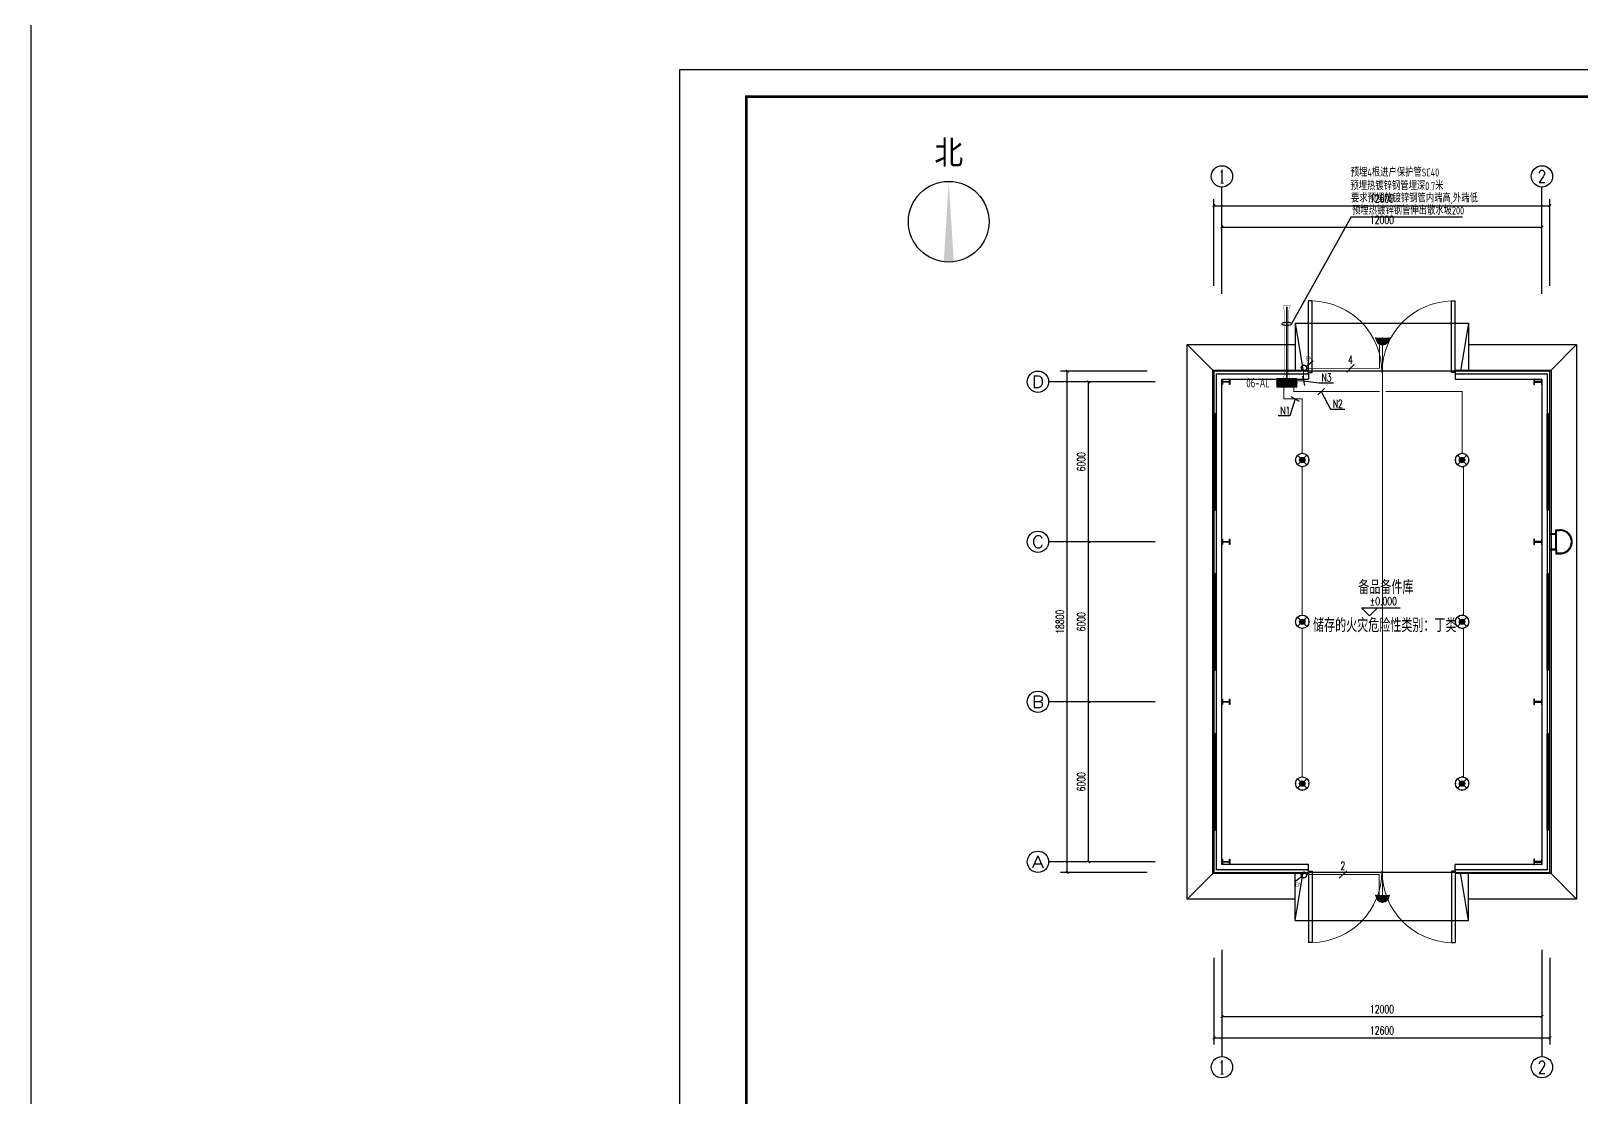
# Model space of a CAD drawing. Extents: x 4981409 to 5298492, y -444687 to -298607.
# Drawn here: x 4981409 to 5039565, y -409200 to -369193 of the extents above; entities that cross this region are included whole.
import ezdxf
from ezdxf.enums import TextEntityAlignment as Align

# ---------------------------------------------------------------- set-up
doc = ezdxf.new("R2010")
doc.units = 0
doc.header["$LTSCALE"] = 1000
doc.header["$MEASUREMENT"] = 0
doc.layers.get('0').update_dxf_attribs({"linetype": 'CONTINUOUS'})
doc.layers.get('Defpoints').update_dxf_attribs({"linetype": 'CONTINUOUS'})
for name, color, linetype in [('AXIS_TEXT', 7, 'CONTINUOUS'), ('DIM-照明', 3, 'CONTINUOUS'), ('EQUIP-照明', 3, 'CONTINUOUS'), ('EQUIP-箱柜', 3, 'CONTINUOUS'), ('PUB_TITLE', 4, 'CONTINUOUS'), ('WIRE-照明', 1, 'CONTINUOUS'), ('建筑底图', 251, 'CONTINUOUS'), ('电气', 3, 'CONTINUOUS'), ('电气文字', 7, 'CONTINUOUS')]:
    doc.layers.add(name, color=color, linetype=linetype)
doc.styles.add('_HZTXT', font='txt.shx', dxfattribs={"width": 0.8, "bigfont": 'HZTXT.shx'})
doc.styles.add('_TCH_AXIS', font='COMPLEX', dxfattribs={"bigfont": 'GBCBIG'})
doc.styles.add('_TCH_DIM', font='SIMPLEX', dxfattribs={"bigfont": 'GBCBIG'})
doc.styles.add('_TCH_DIM_T3', font='SIMPLEX', dxfattribs={"width": 0.705882, "bigfont": 'GBCBIG'})
doc.styles.add('_TEL_DIM', font='sceie.shx', dxfattribs={"width": 0.8, "height": 3.5, "bigfont": 'sceic.shx'})
doc.styles.add('COMPLEX', font='COMPLEX')
doc.styles.add('HT', font='')
doc.styles.add('SCEI', font='sceie.shx', dxfattribs={"width": 0.75, "bigfont": 'sceic.shx'})
doc.styles.get("Standard").update_dxf_attribs({"font": 'GBENOR', "bigfont": 'GBCBIG'})
doc.styles.get('HT').set_extended_font_data('SimSun')
doc.dimstyles.new('_TCH_ARCH&&100', dxfattribs={"dimtxt": 297.5, "dimasz": 100, "dimexe": 250, "dimexo": 300, "dimgap": 126.25, "dimtad": 1, "dimdec": 0, "dimzin": 0, "dimdsep": 46, "dimtxsty": '_TCH_DIM_T3', "dimblk": 'ARCHTICK', "dimcen": 0.09, "dimclrt": 7, "dimazin": 2, "dimtfac": 1, "dimtdec": 0, "dimtix": 1, "dimtmove": 2, "dimatfit": 3, "dimfxl": 0, "dimtolj": 1, "dimtzin": 0, "dimarcsym": 0})

# ---------------------------------------------------------------- blocks, each defined once
blk = doc.blocks.new('$equip$00002828')
for p, q in [((0.35, 0.35), (-0.35, -0.35)), ((-0.35, 0.35), (0.35, -0.35))]:
    blk.add_line(p, q)
at = {"const_width": 0.04}
blk.add_lwpolyline([(0.5, 0, -1), (-0.5, 0, -1), (0.5, 0, 1)], format="xyb", dxfattribs=at)
for radius in [0.5, 0.2]:
    blk.add_circle((0, 0), radius)
for p in [(-0.5, 0), (0, 0.5), (0.5, 0), (0, -0.5)]:
    blk.add_point(p)
for points in [[(-0.17, 0.1), (0.17, 0.1), (-0.2, 0), (0.2, 0)], [(-0.17, -0.1), (0.17, -0.1), (-0.2, 0), (0.2, 0)], [(-0.1, 0.17), (0.1, 0.17), (-0.17, 0.1), (0.17, 0.1)], [(0, 0.2), (0, 0.2), (-0.1, 0.17), (0.1, 0.17)], [(-0.1, -0.17), (0.1, -0.17), (-0.17, -0.1), (0.17, -0.1)], [(0, -0.2), (0, -0.2), (-0.1, -0.17), (0.1, -0.17)]]:
    blk.add_solid(points)
at = {"color": 7, "style": '_TEL_DIM', "flags": 1}
for tag in ['A', 'REMARK']:
    blk.add_attdef(tag, text='', height=0.00002, dxfattribs=at).set_placement((0, 0), align=Align.MIDDLE_CENTER)
blk = doc.blocks.new('*X17')
at = {"color": 0}
for p, q in [((-250, 33), (-83, 200)), ((-250, 68), (-118, 200)), ((-250, 104), (-154, 200)), ((-250, 139), (-189, 200)), ((-250, 174), (-224, 200)), ((-247, 0), (-47, 200)), ((-212, 0), (-12, 200)), ((-177, 0), (23, 200)), ((-141, 0), (59, 200)), ((-106, 0), (94, 200)), ((-71, 0), (129, 200)), ((-35, 0), (165, 200)), ((0, 0), (200, 200)), ((35, 0), (235, 200)), ((71, 0), (250, 179)), ((106, 0), (250, 144)), ((141, 0), (250, 109)), ((177, 0), (250, 73)), ((212, 0), (250, 38)), ((247, 0), (250, 3))]:
    blk.add_line(p, q, dxfattribs=at)
blk = doc.blocks.new('$equip$00002943')
for p, q in [((-0.75, 0.6), (-0.75, 0)), ((0.75, 0.6), (-0.75, 0.6)), ((-0.75, 0), (0.75, 0)), ((0.75, 0), (0.75, 0.6))]:
    blk.add_line(p, q)
for points, const_width in [([(-0.75, 0.3), (0.75, 0.3)], 0.6), ([(-0.75, 0.6), (-0.75, 0), (0.75, 0), (0.75, 0.6), (-0.75, 0.6), (-0.75, 0)], 0.04)]:
    blk.add_lwpolyline(points, dxfattribs=dict(const_width=const_width))
for p in [(-0.75, 0.3), (0, 0.6), (0, 0), (0.75, 0.3)]:
    blk.add_point(p)
at = {"xscale": 0.00300000000061118, "yscale": 0.00300000000061118, "zscale": 0.00300000000061118}
blk.add_blockref('*X17', (0, 0), dxfattribs=at)
at = {"color": 7, "style": '_TEL_DIM', "flags": 1}
for tag in ['A', 'REMARK']:
    blk.add_attdef(tag, text='', height=0.00002, dxfattribs=at).set_placement((0, 0), align=Align.MIDDLE_CENTER)
blk = doc.blocks.new('$equip$00001168')
blk.add_line((-0.5, 0), (0.5, 0))
blk.add_arc((0, 0), 0.5, 180, 0)
for p in [(-0.5, 0), (0, 0), (0.5, 0), (0, -0.5)]:
    blk.add_point(p)
for points in [[(0.43, -0.25), (-0.43, -0.25), (0.5, 0), (-0.5, 0)], [(0.25, -0.43), (-0.25, -0.43), (0.43, -0.25), (-0.43, -0.25)], [(0, -0.5), (0, -0.5), (0.25, -0.43), (-0.25, -0.43)]]:
    blk.add_solid(points)
at = {"flags": 9}
blk.add_attdef('A', (0, 0), '', height=0.00002, dxfattribs=at)
blk = doc.blocks.new('$equip$00002500')
blk.add_line((0.15, 0.36), (0.62, 0.83))
blk.add_circle((0, 0.21), 0.208)
for p in [(-0.21, 0.21), (0, 0.42), (0, 0), (0.21, 0.21)]:
    blk.add_point(p)
at = {"color": 7, "style": '_TEL_DIM', "flags": 1}
blk.add_attdef('A', text='', height=0.00002, dxfattribs=at).set_placement((0, 0), align=Align.MIDDLE_CENTER)
at = {"color": 7, "style": '_TEL_DIM'}
blk.add_attdef('$TEXT$', text='', height=0.3, dxfattribs=at).set_placement((0.77, 0.51), align=Align.MIDDLE_CENTER)
blk = doc.blocks.new('$TELECSYS$00000095')
blk.add_line((0.4, 0.4), (-0.4, -0.4))
at = {"width": 0.8}
blk.add_attdef('N', text='', height=1, dxfattribs=at).set_placement((-0.02, 1.06), align=Align.MIDDLE)
blk = doc.blocks.new('$TelecSys$00000152')
blk.add_blockref('$TELECSYS$00000095', (0, 0))
at = {"style": '_TEL_DIM', "width": 0.7}
blk.add_attdef('N', text='', height=0.875, dxfattribs=at).set_placement((-0.02, 0.92), align=Align.MIDDLE)
blk = doc.blocks.new('_NORTH')
blk.add_circle((0, 0), 1200)
blk.add_solid([(-1191, 149), (-1191, -149), (1200, 0)])
blk = doc.blocks.new('_AXISO')
blk.add_circle((0, 0), 0.5)
at = {"layer": 'AXIS_TEXT', "style": 'COMPLEX', "width": 1.041667}
blk.add_attdef('A', text='', height=0.56, dxfattribs=at).set_placement((-0.25, -0.28), (0.25, -0.28), align=Align.FIT)
blk = doc.blocks.new('_ArchTick')
at = {"color": 0, "linetype": 'ByBlock', "const_width": 0.4}
blk.add_lwpolyline([(-0.5, -0.5), (0.5, 0.5)], dxfattribs=at)
blk = doc.blocks.new('*D26')
at = {"layer": 'Defpoints', "color": 0, "transparency": 16777216}
for p in [(5021065, -394345), (5023565, -394345), (5023565, -400345)]:
    blk.add_point(p, dxfattribs=at)
at = {"layer": '建筑底图', "color": 0, "lineweight": -2, "transparency": 16777216}
for p, q in [((5023265, -394345), (5020815, -394345)), ((5021065, -400345), (5021065, -394345)), ((5023265, -400345), (5020815, -400345))]:
    blk.add_line(p, q, dxfattribs=at)
at = {"layer": '建筑底图', "color": 0, "lineweight": -2, "transparency": 16777216, "xscale": 100, "yscale": 100, "zscale": 100}
for p, rotation in [((5021065, -394345), 90), ((5021065, -400345), 270)]:
    blk.add_blockref('_ArchTick', p, dxfattribs=dict(at, rotation=rotation))
at = {"layer": '建筑底图', "color": 7, "transparency": 16777216, "insert": (5020790, -397345), "char_height": 297.5, "attachment_point": 5, "rotation": 90, "style": '_TCH_DIM_T3'}
blk.add_mtext('\\A1;6000', dxfattribs=at)
blk = doc.blocks.new('*D27')
at = {"layer": 'Defpoints', "color": 0, "transparency": 16777216}
for p in [(5021065, -388345), (5023565, -388345), (5023565, -394345)]:
    blk.add_point(p, dxfattribs=at)
at = {"layer": '建筑底图', "color": 0, "lineweight": -2, "transparency": 16777216}
for p, q in [((5023265, -388345), (5020815, -388345)), ((5021065, -394345), (5021065, -388345)), ((5023265, -394345), (5020815, -394345))]:
    blk.add_line(p, q, dxfattribs=at)
at = {"layer": '建筑底图', "color": 0, "lineweight": -2, "transparency": 16777216, "xscale": 100, "yscale": 100, "zscale": 100}
for p, rotation in [((5021065, -388345), 90), ((5021065, -394345), 270)]:
    blk.add_blockref('_ArchTick', p, dxfattribs=dict(at, rotation=rotation))
at = {"layer": '建筑底图', "color": 7, "transparency": 16777216, "insert": (5020790, -391345), "char_height": 297.5, "attachment_point": 5, "rotation": 90, "style": '_TCH_DIM_T3'}
blk.add_mtext('\\A1;6000', dxfattribs=at)
blk = doc.blocks.new('*D28')
at = {"layer": 'Defpoints', "color": 0, "transparency": 16777216}
for p in [(5021065, -382345), (5023565, -382345), (5023565, -388345)]:
    blk.add_point(p, dxfattribs=at)
at = {"layer": '建筑底图', "color": 0, "lineweight": -2, "transparency": 16777216}
for p, q in [((5023265, -382345), (5020815, -382345)), ((5021065, -388345), (5021065, -382345)), ((5023265, -388345), (5020815, -388345))]:
    blk.add_line(p, q, dxfattribs=at)
at = {"layer": '建筑底图', "color": 0, "lineweight": -2, "transparency": 16777216, "xscale": 100, "yscale": 100, "zscale": 100}
for p, rotation in [((5021065, -382345), 90), ((5021065, -388345), 270)]:
    blk.add_blockref('_ArchTick', p, dxfattribs=dict(at, rotation=rotation))
at = {"layer": '建筑底图', "color": 7, "transparency": 16777216, "insert": (5020790, -385345), "char_height": 297.5, "attachment_point": 5, "rotation": 90, "style": '_TCH_DIM_T3'}
blk.add_mtext('\\A1;6000', dxfattribs=at)
blk = doc.blocks.new('*D29')
at = {"layer": 'Defpoints', "color": 0, "transparency": 16777216}
for p in [(5020265, -381945), (5023565, -381945), (5023565, -400745)]:
    blk.add_point(p, dxfattribs=at)
at = {"layer": '建筑底图', "color": 0, "lineweight": -2, "transparency": 16777216}
for p, q in [((5023265, -381945), (5020015, -381945)), ((5020265, -400745), (5020265, -381945)), ((5023265, -400745), (5020015, -400745))]:
    blk.add_line(p, q, dxfattribs=at)
at = {"layer": '建筑底图', "color": 0, "lineweight": -2, "transparency": 16777216, "xscale": 100, "yscale": 100, "zscale": 100}
for p, rotation in [((5020265, -381945), 90), ((5020265, -400745), 270)]:
    blk.add_blockref('_ArchTick', p, dxfattribs=dict(at, rotation=rotation))
at = {"layer": '建筑底图', "color": 7, "transparency": 16777216, "insert": (5019990, -391345), "char_height": 297.5, "attachment_point": 5, "rotation": 90, "style": '_TCH_DIM_T3'}
blk.add_mtext('\\A1;18800', dxfattribs=at)
blk = doc.blocks.new('$TCHSYS$WIN2D')
for p, q in [((-0.5, 0.5), (0.5, 0.5)), ((-0.5, 0.5), (-0.5, -0.5)), ((0.5, 0.5), (0.5, -0.5)), ((0.5, 0.167), (-0.5, 0.167)), ((0.5, -0.167), (-0.5, -0.167)), ((-0.5, -0.5), (0.5, -0.5))]:
    blk.add_line(p, q)
blk = doc.blocks.new('$DorLib2D$00000002')
for p, q in [((-0.5, 0), (-0.5, 0.4875)), ((-0.475, 0.4875), (-0.5, 0.4875)), ((-0.475, 0), (-0.475, 0.4875)), ((0.475, 0), (0.475, 0.4875)), ((0.475, 0.4875), (0.5, 0.4875)), ((0.5, 0), (0.5, 0.4875)), ((-0.5, 0), (-0.475, 0)), ((0.5, 0), (0.475, 0))]:
    blk.add_line(p, q)
at = {"lineweight": 13}
for centre, start, end in [((-0.4875, 0), 0, 88.53072), ((0.4875, 0), 91.46928, 180)]:
    blk.add_arc(centre, 0.4875, start, end, dxfattribs=at)
blk = doc.blocks.new('*D34')
at = {"layer": 'Defpoints', "color": 0, "transparency": 16777216}
for p in [(5038065, -376545), (5026065, -379045), (5038065, -379045)]:
    blk.add_point(p, dxfattribs=at)
at = {"layer": '建筑底图', "color": 0, "lineweight": -2, "transparency": 16777216}
for p, q in [((5026065, -378745), (5026065, -376295)), ((5026065, -376545), (5038065, -376545)), ((5038065, -378745), (5038065, -376295))]:
    blk.add_line(p, q, dxfattribs=at)
at = {"layer": '建筑底图', "color": 0, "lineweight": -2, "transparency": 16777216, "xscale": 100, "yscale": 100, "zscale": 100, "rotation": 180}
blk.add_blockref('_ArchTick', (5026065, -376545), dxfattribs=at)
at = {"layer": '建筑底图', "color": 0, "lineweight": -2, "transparency": 16777216, "xscale": 100, "yscale": 100, "zscale": 100}
blk.add_blockref('_ArchTick', (5038065, -376545), dxfattribs=at)
at = {"layer": '建筑底图', "color": 7, "transparency": 16777216, "insert": (5032065, -376270), "char_height": 297.5, "attachment_point": 5, "style": '_TCH_DIM_T3'}
blk.add_mtext('\\A1;12000', dxfattribs=at)
blk = doc.blocks.new('*D35')
at = {"layer": 'Defpoints', "color": 0, "transparency": 16777216}
for p in [(5038365, -375745), (5025765, -379045), (5038365, -379045)]:
    blk.add_point(p, dxfattribs=at)
at = {"layer": '建筑底图', "color": 0, "lineweight": -2, "transparency": 16777216}
for p, q in [((5025765, -378745), (5025765, -375495)), ((5038365, -378745), (5038365, -375495)), ((5025765, -375745), (5038365, -375745))]:
    blk.add_line(p, q, dxfattribs=at)
at = {"layer": '建筑底图', "color": 0, "lineweight": -2, "transparency": 16777216, "xscale": 100, "yscale": 100, "zscale": 100, "rotation": 180}
blk.add_blockref('_ArchTick', (5025765, -375745), dxfattribs=at)
at = {"layer": '建筑底图', "color": 0, "lineweight": -2, "transparency": 16777216, "xscale": 100, "yscale": 100, "zscale": 100}
blk.add_blockref('_ArchTick', (5038365, -375745), dxfattribs=at)
at = {"layer": '建筑底图', "color": 7, "transparency": 16777216, "insert": (5032065, -375470), "char_height": 297.5, "attachment_point": 5, "style": '_TCH_DIM_T3'}
blk.add_mtext('\\A1;12600', dxfattribs=at)
blk = doc.blocks.new('*D36')
at = {"layer": 'Defpoints', "color": 0, "transparency": 16777216}
for p in [(5026065, -403645), (5038065, -403645), (5038065, -406145)]:
    blk.add_point(p, dxfattribs=at)
at = {"layer": '建筑底图', "color": 0, "lineweight": -2, "transparency": 16777216}
for p, q in [((5026065, -403945), (5026065, -406395)), ((5038065, -403945), (5038065, -406395)), ((5026065, -406145), (5038065, -406145))]:
    blk.add_line(p, q, dxfattribs=at)
at = {"layer": '建筑底图', "color": 0, "lineweight": -2, "transparency": 16777216, "xscale": 100, "yscale": 100, "zscale": 100, "rotation": 180}
blk.add_blockref('_ArchTick', (5026065, -406145), dxfattribs=at)
at = {"layer": '建筑底图', "color": 0, "lineweight": -2, "transparency": 16777216, "xscale": 100, "yscale": 100, "zscale": 100}
blk.add_blockref('_ArchTick', (5038065, -406145), dxfattribs=at)
at = {"layer": '建筑底图', "color": 7, "transparency": 16777216, "insert": (5032065, -405870), "char_height": 297.5, "attachment_point": 5, "style": '_TCH_DIM_T3'}
blk.add_mtext('\\A1;12000', dxfattribs=at)
blk = doc.blocks.new('*D37')
at = {"layer": 'Defpoints', "color": 0, "transparency": 16777216}
for p in [(5025765, -403645), (5038365, -403645), (5038365, -406945)]:
    blk.add_point(p, dxfattribs=at)
at = {"layer": '建筑底图', "color": 0, "lineweight": -2, "transparency": 16777216}
for p, q in [((5025765, -403945), (5025765, -407195)), ((5038365, -403945), (5038365, -407195)), ((5025765, -406945), (5038365, -406945))]:
    blk.add_line(p, q, dxfattribs=at)
at = {"layer": '建筑底图', "color": 0, "lineweight": -2, "transparency": 16777216, "xscale": 100, "yscale": 100, "zscale": 100, "rotation": 180}
blk.add_blockref('_ArchTick', (5025765, -406945), dxfattribs=at)
at = {"layer": '建筑底图', "color": 0, "lineweight": -2, "transparency": 16777216, "xscale": 100, "yscale": 100, "zscale": 100}
blk.add_blockref('_ArchTick', (5038365, -406945), dxfattribs=at)
at = {"layer": '建筑底图', "color": 7, "transparency": 16777216, "insert": (5032065, -406670), "char_height": 297.5, "attachment_point": 5, "style": '_TCH_DIM_T3'}
blk.add_mtext('\\A1;12600', dxfattribs=at)

msp = doc.modelspace()

# ---------------------------------------------------------------- hatches: boundary and pattern name
at = {"layer": '建筑底图'}
for points in [[(5025765.4, -381944.9), (5025765.4, -383544.9), (5025795.4, -383514.9), (5025795.4, -381974.9)], [(5029315.4, -381944.9), (5025765.4, -381944.9), (5025795.4, -381974.9), (5029285.4, -381974.9)], [(5025865.4, -383544.9), (5025865.4, -382044.9), (5025835.4, -382014.9), (5025835.4, -383514.9)], [(5025865.4, -382044.9), (5029315.4, -382044.9), (5029285.4, -382014.9), (5025835.4, -382014.9)], [(5029315.4, -382044.9), (5029315.4, -381944.9), (5029285.4, -381974.9), (5029285.4, -382014.9)], [(5038365.4, -381944.9), (5034815.4, -381944.9), (5034845.4, -381974.9), (5038335.4, -381974.9)], [(5034815.4, -381944.9), (5034815.4, -382044.9), (5034845.4, -382014.9), (5034845.4, -381974.9)], [(5034815.4, -382044.9), (5038265.4, -382044.9), (5038295.4, -382014.9), (5034845.4, -382014.9)], [(5038265.4, -382044.9), (5038265.4, -383544.9), (5038295.4, -383514.9), (5038295.4, -382014.9)], [(5038365.4, -383544.9), (5038365.4, -381944.9), (5038335.4, -381974.9), (5038335.4, -383514.9)], [(5026349.4, -382334.9), (5026349.4, -382244.9), (5026365.4, -382244.9), (5026365.4, -382444.9), (5026349.4, -382444.9), (5026349.4, -382354.9), (5026081.4, -382354.9), (5026081.4, -382444.9), (5026065.4, -382444.9), (5026065.4, -382244.9), (5026081.4, -382244.9), (5026081.4, -382334.9)], [(5037781.4, -382334.9), (5037781.4, -382244.9), (5037765.4, -382244.9), (5037765.4, -382444.9), (5037781.4, -382444.9), (5037781.4, -382354.9), (5038049.4, -382354.9), (5038049.4, -382444.9), (5038065.4, -382444.9), (5038065.4, -382244.9), (5038049.4, -382244.9), (5038049.4, -382334.9)], [(5025765.4, -383544.9), (5025865.4, -383544.9), (5025835.4, -383514.9), (5025795.4, -383514.9)], [(5038265.4, -383544.9), (5038365.4, -383544.9), (5038335.4, -383514.9), (5038295.4, -383514.9)], [(5025865.4, -387144.9), (5025765.4, -387144.9), (5025795.4, -387174.9), (5025835.4, -387174.9)], [(5025765.4, -387144.9), (5025765.4, -389544.9), (5025795.4, -389514.9), (5025795.4, -387174.9)], [(5025865.4, -389544.9), (5025865.4, -387144.9), (5025835.4, -387174.9), (5025835.4, -389514.9)], [(5038365.4, -387144.9), (5038265.4, -387144.9), (5038295.4, -387174.9), (5038335.4, -387174.9)], [(5038265.4, -387144.9), (5038265.4, -389544.9), (5038295.4, -389514.9), (5038295.4, -387174.9)], [(5038365.4, -389544.9), (5038365.4, -387144.9), (5038335.4, -387174.9), (5038335.4, -389514.9)], [(5026349.4, -388334.9), (5026349.4, -388244.9), (5026365.4, -388244.9), (5026365.4, -388444.9), (5026349.4, -388444.9), (5026349.4, -388354.9), (5026081.4, -388354.9), (5026081.4, -388444.9), (5026065.4, -388444.9), (5026065.4, -388244.9), (5026081.4, -388244.9), (5026081.4, -388334.9)], [(5037781.4, -388334.9), (5037781.4, -388244.9), (5037765.4, -388244.9), (5037765.4, -388444.9), (5037781.4, -388444.9), (5037781.4, -388354.9), (5038049.4, -388354.9), (5038049.4, -388444.9), (5038065.4, -388444.9), (5038065.4, -388244.9), (5038049.4, -388244.9), (5038049.4, -388334.9)], [(5025765.4, -389544.9), (5025865.4, -389544.9), (5025835.4, -389514.9), (5025795.4, -389514.9)], [(5038265.4, -389544.9), (5038365.4, -389544.9), (5038335.4, -389514.9), (5038295.4, -389514.9)], [(5025865.4, -393144.9), (5025765.4, -393144.9), (5025795.4, -393174.9), (5025835.4, -393174.9)], [(5025765.4, -393144.9), (5025765.4, -395544.9), (5025795.4, -395514.9), (5025795.4, -393174.9)], [(5025865.4, -395544.9), (5025865.4, -393144.9), (5025835.4, -393174.9), (5025835.4, -395514.9)], [(5038365.4, -393144.9), (5038265.4, -393144.9), (5038295.4, -393174.9), (5038335.4, -393174.9)], [(5038265.4, -393144.9), (5038265.4, -395544.9), (5038295.4, -395514.9), (5038295.4, -393174.9)], [(5038365.4, -395544.9), (5038365.4, -393144.9), (5038335.4, -393174.9), (5038335.4, -395514.9)], [(5026349.4, -394334.9), (5026349.4, -394244.9), (5026365.4, -394244.9), (5026365.4, -394444.9), (5026349.4, -394444.9), (5026349.4, -394354.9), (5026081.4, -394354.9), (5026081.4, -394444.9), (5026065.4, -394444.9), (5026065.4, -394244.9), (5026081.4, -394244.9), (5026081.4, -394334.9)], [(5037781.4, -394334.9), (5037781.4, -394244.9), (5037765.4, -394244.9), (5037765.4, -394444.9), (5037781.4, -394444.9), (5037781.4, -394354.9), (5038049.4, -394354.9), (5038049.4, -394444.9), (5038065.4, -394444.9), (5038065.4, -394244.9), (5038049.4, -394244.9), (5038049.4, -394334.9)], [(5025765.4, -395544.9), (5025865.4, -395544.9), (5025835.4, -395514.9), (5025795.4, -395514.9)], [(5038265.4, -395544.9), (5038365.4, -395544.9), (5038335.4, -395514.9), (5038295.4, -395514.9)], [(5025865.4, -399144.9), (5025765.4, -399144.9), (5025795.4, -399174.9), (5025835.4, -399174.9)], [(5025765.4, -399144.9), (5025765.4, -400744.9), (5025795.4, -400714.9), (5025795.4, -399174.9)], [(5025865.4, -400644.9), (5025865.4, -399144.9), (5025835.4, -399174.9), (5025835.4, -400674.9)], [(5038365.4, -399144.9), (5038265.4, -399144.9), (5038295.4, -399174.9), (5038335.4, -399174.9)], [(5038265.4, -399144.9), (5038265.4, -400644.9), (5038295.4, -400674.9), (5038295.4, -399174.9)], [(5038365.4, -400744.9), (5038365.4, -399144.9), (5038335.4, -399174.9), (5038335.4, -400714.9)], [(5029315.4, -400644.9), (5025865.4, -400644.9), (5025835.4, -400674.9), (5029285.4, -400674.9)], [(5026349.4, -400334.9), (5026349.4, -400244.9), (5026365.4, -400244.9), (5026365.4, -400444.9), (5026349.4, -400444.9), (5026349.4, -400354.9), (5026081.4, -400354.9), (5026081.4, -400444.9), (5026065.4, -400444.9), (5026065.4, -400244.9), (5026081.4, -400244.9), (5026081.4, -400334.9)], [(5029315.4, -400744.9), (5029315.4, -400644.9), (5029285.4, -400674.9), (5029285.4, -400714.9)], [(5038265.4, -400644.9), (5034815.4, -400644.9), (5034845.4, -400674.9), (5038295.4, -400674.9)], [(5034815.4, -400644.9), (5034815.4, -400744.9), (5034845.4, -400714.9), (5034845.4, -400674.9)], [(5037781.4, -400334.9), (5037781.4, -400244.9), (5037765.4, -400244.9), (5037765.4, -400444.9), (5037781.4, -400444.9), (5037781.4, -400354.9), (5038049.4, -400354.9), (5038049.4, -400444.9), (5038065.4, -400444.9), (5038065.4, -400244.9), (5038049.4, -400244.9), (5038049.4, -400334.9)], [(5025765.4, -400744.9), (5029315.4, -400744.9), (5029285.4, -400714.9), (5025795.4, -400714.9)], [(5034815.4, -400744.9), (5038365.4, -400744.9), (5038335.4, -400714.9), (5034845.4, -400714.9)]]:
    msp.add_hatch(color=256, dxfattribs=at).paths.add_polyline_path(points)

# ---------------------------------------------------------------- linework, layer by layer
at = {"color": 3}
for p, q in [((5030906.7, -376159), (5028670, -380168.4)), ((5030906.7, -376159), (5035086.2, -376159)), ((5028586.5, -380124.4), (5028585.9, -380124.1))]:
    msp.add_line(p, q, dxfattribs=at)
at = {"color": 1}
msp.add_lwpolyline([(4981409.4, -298607.2), (5298491.9, -298607.2), (5298491.9, -444686.7), (4981409.4, -444686.7)], close=True, dxfattribs=at)
at = {"layer": 'DIM-照明', "color": 0}
for p, q in [((5029090.9, -382134.7), (5029156.6, -382478.5)), ((5029914.4, -382595.9), (5029654, -382829.8)), ((5028653.8, -382897.1), (5028958.6, -383069.2))]:
    msp.add_line(p, q, dxfattribs=at)
for points in [[(5029123.7, -382306.6), (5029710.1, -382382.6)], [(5029710.1, -382382.6), (5030245.1, -382382.6)], [(5028806.2, -382983.1), (5028612.2, -383627.7)], [(5029784.2, -382712.8), (5030131.7, -383368)], [(5028612.2, -383627.7), (5028167.2, -383627.7)], [(5030131.7, -383368), (5030666.7, -383368)]]:
    msp.add_lwpolyline(points, dxfattribs=at)
at = {"layer": 'PUB_TITLE', "color": 4}
msp.add_lwpolyline([(5005725.3, -430054), (5089825.3, -430054), (5089825.3, -370654), (5005725.3, -370654)], close=True, dxfattribs=at)
at = {"layer": 'PUB_TITLE', "color": 4, "const_width": 100}
msp.add_lwpolyline([(5008225.3, -429054), (5088825.3, -429054), (5088825.3, -371654), (5008225.3, -371654)], close=True, dxfattribs=at)
at = {"layer": 'WIRE-照明', "color": 2, "linetype": 'Continuous', "const_width": 60}
msp.add_lwpolyline([(5028497.3, -382239.5), (5028497.3, -379525.7)], dxfattribs=at)
at = {"layer": 'WIRE-照明', "const_width": 35}
for points in [[(5029240.2, -381840), (5031974.3, -381840), (5031974.3, -380929.9)], [(5032086.1, -401602.6), (5032086.1, -380956.3)], [(5028866.6, -382308.7), (5029123.7, -382308.7), (5029123.7, -381930.3)], [(5029077.4, -385028.2), (5029077.4, -382983.1), (5028385.6, -382983.1), (5028385.6, -382540.5)], [(5028756.8, -382540.5), (5028756.8, -382712.8), (5031973.6, -382712.8)], [(5032198.6, -382712.8), (5035069.4, -382712.8), (5035069.4, -385028.2)], [(5029077.4, -385528.2), (5029077.4, -391094.9)], [(5035118.1, -385533), (5035118.1, -391099.7)], [(5029077.4, -391594.9), (5029077.4, -397161.5)], [(5035118.1, -391599.7), (5035118.1, -397166.3)], [(5029239.6, -400819.9), (5031964.2, -400819.9), (5031964.2, -401602.6)]]:
    msp.add_lwpolyline(points, dxfattribs=at)
at = {"layer": 'WIRE-照明', "color": 0, "const_width": 35}
msp.add_lwpolyline([(5031974.3, -380929.9), (5031974.3, -380922.8)], dxfattribs=at)
at = {"layer": '建筑底图'}
for p, q in [((5026065.4, -379044.9), (5026065.4, -375044.9)), ((5038065.4, -379044.9), (5038065.4, -375044.9)), ((5028815.4, -380144.9), (5035315.4, -380144.9)), ((5028815.4, -380144.9), (5029115.4, -381944.9)), ((5028815.4, -380144.9), (5028815.4, -381944.9)), ((5035315.4, -380144.9), (5035015.4, -381944.9)), ((5035315.4, -380144.9), (5035315.4, -381944.9)), ((5025725.4, -381904.9), (5024765.4, -380944.9)), ((5038405.4, -381904.9), (5039365.4, -380944.9)), ((5025765.4, -381944.9), (5025765.4, -383544.9)), ((5029315.4, -381944.9), (5025765.4, -381944.9)), ((5025865.4, -383544.9), (5025865.4, -382044.9)), ((5025865.4, -382044.9), (5029315.4, -382044.9)), ((5029315.4, -381944.9), (5029315.4, -381904.9)), ((5034815.4, -381944.9), (5029315.4, -381944.9)), ((5029315.4, -382044.9), (5029315.4, -381944.9)), ((5029315.4, -382044.9), (5029315.4, -382244.9)), ((5034815.4, -381944.9), (5034815.4, -381904.9)), ((5038365.4, -381944.9), (5034815.4, -381944.9)), ((5034815.4, -381944.9), (5034815.4, -382044.9)), ((5034815.4, -382044.9), (5034815.4, -382244.9)), ((5034815.4, -382044.9), (5038265.4, -382044.9)), ((5038265.4, -382044.9), (5038265.4, -383544.9)), ((5038365.4, -383544.9), (5038365.4, -381944.9)), ((5023565.4, -382344.9), (5019565.4, -382344.9)), ((5025765.4, -383544.9), (5025865.4, -383544.9)), ((5038265.4, -383544.9), (5038365.4, -383544.9)), ((5025865.4, -387144.9), (5025765.4, -387144.9)), ((5025765.4, -387144.9), (5025765.4, -389544.9)), ((5025865.4, -389544.9), (5025865.4, -387144.9)), ((5038365.4, -387144.9), (5038265.4, -387144.9)), ((5038265.4, -387144.9), (5038265.4, -389544.9)), ((5038365.4, -389544.9), (5038365.4, -387144.9)), ((5038585.4, -387895.9), (5038765.4, -387895.9)), ((5038585.4, -388044.9), (5038585.4, -387895.9)), ((5023565.4, -388344.9), (5019565.4, -388344.9)), ((5038615.4, -387924.9), (5038750.6, -387924.9)), ((5038615.4, -388044.9), (5038615.4, -387924.9)), ((5038585.4, -388644.9), (5038585.4, -388793.9)), ((5038585.4, -388793.9), (5038765.4, -388793.9)), ((5038615.4, -388644.9), (5038615.4, -388764.9)), ((5038615.4, -388764.9), (5038750.6, -388764.9)), ((5025765.4, -389544.9), (5025865.4, -389544.9)), ((5038265.4, -389544.9), (5038365.4, -389544.9)), ((5031595.7, -391125.4), (5031295.7, -390825.4)), ((5031295.7, -390825.4), (5032745.7, -390825.4)), ((5031595.7, -391125.4), (5031895.7, -390825.4)), ((5025865.4, -393144.9), (5025765.4, -393144.9)), ((5025765.4, -393144.9), (5025765.4, -395544.9)), ((5025865.4, -395544.9), (5025865.4, -393144.9)), ((5038365.4, -393144.9), (5038265.4, -393144.9)), ((5038265.4, -393144.9), (5038265.4, -395544.9)), ((5038365.4, -395544.9), (5038365.4, -393144.9)), ((5023565.4, -394344.9), (5019565.4, -394344.9)), ((5025765.4, -395544.9), (5025865.4, -395544.9)), ((5038265.4, -395544.9), (5038365.4, -395544.9)), ((5025865.4, -399144.9), (5025765.4, -399144.9)), ((5025765.4, -399144.9), (5025765.4, -400744.9)), ((5025865.4, -400644.9), (5025865.4, -399144.9)), ((5038365.4, -399144.9), (5038265.4, -399144.9)), ((5038265.4, -399144.9), (5038265.4, -400644.9)), ((5038365.4, -400744.9), (5038365.4, -399144.9)), ((5023565.4, -400344.9), (5019565.4, -400344.9)), ((5029315.4, -400644.9), (5025865.4, -400644.9)), ((5029315.4, -400644.9), (5029315.4, -400444.9)), ((5029315.4, -400744.9), (5029315.4, -400644.9)), ((5034815.4, -400644.9), (5034815.4, -400444.9)), ((5038265.4, -400644.9), (5034815.4, -400644.9)), ((5034815.4, -400644.9), (5034815.4, -400744.9)), ((5025725.4, -400784.9), (5024765.4, -401744.9)), ((5025765.4, -400744.9), (5029315.4, -400744.9)), ((5028815.4, -402544.9), (5029115.4, -400744.9)), ((5028815.4, -402544.9), (5028815.4, -400744.9)), ((5029315.4, -400744.9), (5029315.4, -400784.9)), ((5034815.4, -400744.9), (5029315.4, -400744.9)), ((5034815.4, -400744.9), (5034815.4, -400784.9)), ((5034815.4, -400744.9), (5038365.4, -400744.9)), ((5035315.4, -402544.9), (5035015.4, -400744.9)), ((5035315.4, -402544.9), (5035315.4, -400744.9)), ((5038405.4, -400784.9), (5039365.4, -401744.9)), ((5028815.4, -402544.9), (5035315.4, -402544.9)), ((5026065.4, -403644.9), (5026065.4, -407644.9)), ((5038065.4, -403644.9), (5038065.4, -407644.9))]:
    msp.add_line(p, q, dxfattribs=at)
for points in [[(5028815.4, -401744.9), (5024765.4, -401744.9), (5024765.4, -380944.9), (5028815.4, -380944.9)], [(5035315.4, -380944.9), (5039365.4, -380944.9), (5039365.4, -401744.9), (5035315.4, -401744.9)], [(5029315.4, -400784.9), (5025725.4, -400784.9), (5025725.4, -381904.9), (5029315.4, -381904.9)], [(5034815.4, -381904.9), (5038405.4, -381904.9), (5038405.4, -400784.9), (5034815.4, -400784.9)], [(5029315.4, -400444.9), (5026065.4, -400444.9), (5026065.4, -382244.9), (5029315.4, -382244.9)], [(5034815.4, -382244.9), (5038065.4, -382244.9), (5038065.4, -400444.9), (5034815.4, -400444.9)], [(5038365.4, -388644.9), (5038615.4, -388644.9), (5038615.4, -388044.9), (5038365.4, -388044.9)], [(5038365.4, -388614.9), (5038585.4, -388614.9), (5038585.4, -388074.9), (5038365.4, -388074.9)]]:
    msp.add_lwpolyline(points, dxfattribs=at)
for points in [[(5026065.4, -382444.9), (5026065.4, -382244.9), (5026081.4, -382244.9), (5026081.4, -382334.9), (5026349.4, -382334.9), (5026349.4, -382244.9), (5026365.4, -382244.9), (5026365.4, -382444.9), (5026349.4, -382444.9), (5026349.4, -382354.9), (5026081.4, -382354.9), (5026081.4, -382444.9)], [(5038065.4, -382444.9), (5038065.4, -382244.9), (5038049.4, -382244.9), (5038049.4, -382334.9), (5037781.4, -382334.9), (5037781.4, -382244.9), (5037765.4, -382244.9), (5037765.4, -382444.9), (5037781.4, -382444.9), (5037781.4, -382354.9), (5038049.4, -382354.9), (5038049.4, -382444.9)], [(5026065.4, -388444.9), (5026065.4, -388244.9), (5026081.4, -388244.9), (5026081.4, -388334.9), (5026349.4, -388334.9), (5026349.4, -388244.9), (5026365.4, -388244.9), (5026365.4, -388444.9), (5026349.4, -388444.9), (5026349.4, -388354.9), (5026081.4, -388354.9), (5026081.4, -388444.9)], [(5038065.4, -388444.9), (5038065.4, -388244.9), (5038049.4, -388244.9), (5038049.4, -388334.9), (5037781.4, -388334.9), (5037781.4, -388244.9), (5037765.4, -388244.9), (5037765.4, -388444.9), (5037781.4, -388444.9), (5037781.4, -388354.9), (5038049.4, -388354.9), (5038049.4, -388444.9)], [(5026065.4, -394444.9), (5026065.4, -394244.9), (5026081.4, -394244.9), (5026081.4, -394334.9), (5026349.4, -394334.9), (5026349.4, -394244.9), (5026365.4, -394244.9), (5026365.4, -394444.9), (5026349.4, -394444.9), (5026349.4, -394354.9), (5026081.4, -394354.9), (5026081.4, -394444.9)], [(5038065.4, -394444.9), (5038065.4, -394244.9), (5038049.4, -394244.9), (5038049.4, -394334.9), (5037781.4, -394334.9), (5037781.4, -394244.9), (5037765.4, -394244.9), (5037765.4, -394444.9), (5037781.4, -394444.9), (5037781.4, -394354.9), (5038049.4, -394354.9), (5038049.4, -394444.9)], [(5026065.4, -400444.9), (5026065.4, -400244.9), (5026081.4, -400244.9), (5026081.4, -400334.9), (5026349.4, -400334.9), (5026349.4, -400244.9), (5026365.4, -400244.9), (5026365.4, -400444.9), (5026349.4, -400444.9), (5026349.4, -400354.9), (5026081.4, -400354.9), (5026081.4, -400444.9)], [(5038065.4, -400444.9), (5038065.4, -400244.9), (5038049.4, -400244.9), (5038049.4, -400334.9), (5037781.4, -400334.9), (5037781.4, -400244.9), (5037765.4, -400244.9), (5037765.4, -400444.9), (5037781.4, -400444.9), (5037781.4, -400354.9), (5038049.4, -400354.9), (5038049.4, -400444.9)]]:
    msp.add_lwpolyline(points, close=True, dxfattribs=at)
for radius, start, end in [(450, 266.177446, 93.822554), (420, 270, 90)]:
    msp.add_arc((5038750.6, -388344.9), radius, start, end, dxfattribs=at)
at = {"layer": '电气', "const_width": 10}
for points in [[(5028400, -381404.4), (5028400, -379658.4), (5028349.6, -379497), (5028628.1, -379497)], [(5028628.1, -379497), (5028577.7, -379641.2), (5028577.7, -381400.2)], [(5028577.7, -381400.2), (5028577.7, -382095.7), (5028628.1, -382239.9), (5028349.6, -382239.9), (5028400, -382095.7), (5028400, -381388.7)]]:
    msp.add_lwpolyline(points, dxfattribs=at)
at = {"layer": '电气', "color": 6, "linetype": 'Continuous', "extrusion": (0, 0, -1)}
msp.add_ellipse((5028489.6, -380168.4), major_axis=(180.4, 0), ratio=0.2890373, dxfattribs=at)

# ---------------------------------------------------------------- block references
at = {"layer": 'DIM-照明', "color": 0}
ref = msp.add_blockref('$TelecSys$00000152', (5030886.6, -381840), dxfattribs=dict(at, xscale=350, yscale=350, zscale=350))
ref.add_attrib('N', '4', dxfattribs={"layer": '0', "color": 7, "height": 306.2, "style": '_TCH_DIM', "width": 0.7}).set_placement((5030881.3, -381516.8), align=Align.MIDDLE)
ref = msp.add_blockref('$TelecSys$00000152', (5030601.9, -400819.9), dxfattribs=dict(at, xscale=350, yscale=350, zscale=350))
ref.add_attrib('N', '2', dxfattribs={"layer": '0', "color": 7, "height": 306.2, "style": '_TCH_DIM', "width": 0.7}).set_placement((5030596.6, -400496.6), align=Align.MIDDLE)
at = {"layer": 'EQUIP-照明', "xscale": 500, "yscale": 500, "zscale": 500}
for p in [(5032086.1, -380706.3), (5032086.1, -401602.6)]:
    msp.add_blockref('$equip$00001168', p, dxfattribs=at)
at = {"layer": 'EQUIP-照明'}
ref = msp.add_blockref('$equip$00002500', (5029033.5, -381813.8), dxfattribs=dict(at, xscale=-500.0000000000002, yscale=500.0000000000001, zscale=500, rotation=262.7648023239657))
ref.add_attrib('$TEXT$', 'EN', dxfattribs={"layer": '0', "color": 7, "height": 150, "style": '_TEL_DIM'}).set_placement((5029336.4, -381464.7), align=Align.MIDDLE_CENTER)
at = {"layer": 'EQUIP-照明', "color": 0, "xscale": 500, "yscale": 500, "zscale": 500}
for p in [(5029077.4, -385278.2), (5035069.4, -385278.2), (5029077.4, -391344.9), (5035069.4, -391344.9), (5029077.4, -397411.5), (5035069.4, -397411.5)]:
    msp.add_blockref('$equip$00002828', p, dxfattribs=at)
at = {"layer": 'EQUIP-照明'}
ref = msp.add_blockref('$equip$00002500', (5029240.2, -400850.2), dxfattribs=dict(at, xscale=-500.0000000000003, yscale=500.0000000000001, zscale=500, rotation=82.76480232396574))
ref.add_attrib('$TEXT$', 'EN', dxfattribs={"layer": '0', "color": 7, "height": 150, "style": '_TEL_DIM'}).set_placement((5028937.3, -401199.2), align=Align.MIDDLE_CENTER)
at = {"layer": 'EQUIP-箱柜', "color": 0, "xscale": 500, "yscale": 500, "zscale": 500}
msp.add_blockref('$equip$00002943', (5028491.6, -382540.5), dxfattribs=at)
at = {"layer": '建筑底图'}
ref = msp.add_blockref('_AXISO', (5026065.4, -374644.9), dxfattribs=dict(at, xscale=800, yscale=800, zscale=800))
ref.add_attrib('A', '1', dxfattribs={"layer": 'AXIS_TEXT', "color": 0, "height": 514.7, "style": '_TCH_AXIS'}).set_placement((5025955.1, -374902.2), (5026175.7, -374902.2), align=Align.FIT)
ref = msp.add_blockref('_AXISO', (5038065.4, -374644.9), dxfattribs=dict(at, xscale=800, yscale=800, zscale=800))
ref.add_attrib('A', '2', dxfattribs={"layer": 'AXIS_TEXT', "color": 0, "height": 465.9, "style": '_TCH_AXIS'}).set_placement((5037910.1, -374877.8), (5038220.7, -374877.8), align=Align.FIT)
for name, p, xscale, yscale, zscale, rotation in [('_NORTH', (5015821.8, -376343.7, -12083.9), 1.260000000009313, 1.260000000009313, 1.260000000009313, 90), ('$DorLib2D$00000002', (5032065.4, -381994.9), -5500, -5500, -5500, 180), ('$TCHSYS$WIN2D', (5025815.4, -385344.9), 3600, -100, 3600, 90), ('$TCHSYS$WIN2D', (5038315.4, -385344.9), 3600, 100, 3600, 90), ('$TCHSYS$WIN2D', (5025815.4, -391344.9), 3600, -100, 3600, 90), ('$TCHSYS$WIN2D', (5038315.4, -391344.9), 3600, 100, 3600, 90), ('$TCHSYS$WIN2D', (5025815.4, -397344.9), 3600, -100, 3600, 90), ('$TCHSYS$WIN2D', (5038315.4, -397344.9), 3600, 100, 3600, 90), ('$DorLib2D$00000002', (5032065.4, -400694.9), -5500, 5500, -5500, 180)]:
    msp.add_blockref(name, p, dxfattribs=dict(at, xscale=xscale, yscale=yscale, zscale=zscale, rotation=rotation))
ref = msp.add_blockref('_AXISO', (5019165.4, -382344.9), dxfattribs=dict(at, xscale=800, yscale=800, zscale=800))
ref.add_attrib('A', 'D', dxfattribs={"layer": 'AXIS_TEXT', "color": 0, "height": 452.5, "style": '_TCH_AXIS', "width": 1.235294}).set_placement((5018939.1, -382571.1), (5019391.7, -382571.1), align=Align.FIT)
ref = msp.add_blockref('_AXISO', (5019165.4, -388344.9), dxfattribs=dict(at, xscale=800, yscale=800, zscale=800))
ref.add_attrib('A', 'C', dxfattribs={"layer": 'AXIS_TEXT', "color": 0, "height": 452.5, "style": '_TCH_AXIS', "width": 1.4}).set_placement((5018939.1, -388571.1), (5019391.7, -388571.1), align=Align.FIT)
ref = msp.add_blockref('_AXISO', (5019165.4, -394344.9), dxfattribs=dict(at, xscale=800, yscale=800, zscale=800))
ref.add_attrib('A', 'B', dxfattribs={"layer": 'AXIS_TEXT', "color": 0, "height": 452.5, "style": '_TCH_AXIS', "width": 1.235294}).set_placement((5018939.1, -394571.1), (5019391.7, -394571.1), align=Align.FIT)
ref = msp.add_blockref('_AXISO', (5019165.4, -400344.9), dxfattribs=dict(at, xscale=800, yscale=800, zscale=800))
ref.add_attrib('A', 'A', dxfattribs={"layer": 'AXIS_TEXT', "color": 0, "height": 452.5, "style": '_TCH_AXIS', "width": 1.166667}).set_placement((5018939.1, -400571.1), (5019391.7, -400571.1), align=Align.FIT)
ref = msp.add_blockref('_AXISO', (5026065.4, -408044.9), dxfattribs=dict(at, xscale=800, yscale=800, zscale=800))
ref.add_attrib('A', '1', dxfattribs={"layer": 'AXIS_TEXT', "color": 0, "height": 514.7, "style": '_TCH_AXIS'}).set_placement((5025955.1, -408302.2), (5026175.7, -408302.2), align=Align.FIT)
ref = msp.add_blockref('_AXISO', (5038065.4, -408044.9), dxfattribs=dict(at, xscale=800, yscale=800, zscale=800))
ref.add_attrib('A', '2', dxfattribs={"layer": 'AXIS_TEXT', "color": 0, "height": 465.9, "style": '_TCH_AXIS'}).set_placement((5037910.1, -408277.8), (5038220.7, -408277.8), align=Align.FIT)

# ---------------------------------------------------------------- texts
at = {"color": 3, "style": 'SCEI', "width": 0.8}
for s, p in [('预埋4根进户保护管SC40', (5030893.5, -374648.2)), ('预埋热镀锌钢管埋深0.7米', (5030879.3, -375153.9)), ('要求预埋热镀锌钢管内端高,外端低', (5030902.4, -375613.8)), ('预埋热镀锌钢管伸出散水坡200', (5030945.2, -376074.5))]:
    msp.add_text(s, height=300, dxfattribs=at).set_placement(p)
at = {"layer": 'DIM-照明', "color": 7, "style": '_TCH_DIM', "width": 0.705882}
for s, p in [('N3', (5029797.6, -382332.6)), ('N2', (5030219.2, -383318)), ('N1', (5028254.7, -383577.7))]:
    msp.add_text(s, height=297.5, dxfattribs=at).set_placement(p)
at = {"layer": '建筑底图'}
for s, height, style, width, p in [('北', 900.8, 'HT', 0.88, (5015280.2, -374195.4, -12083.9)), ('备品备件库', 517.24, '_HZTXT', 0.8, (5031177.2, -390308.4)), ('%%P0.000', 297.5, '_TCH_DIM', 0.705882, (5031615.7, -390720.4)), ('储存的火灾危险性类别：丁类', 517.241, '_HZTXT', 0.8, (5029480.6, -391733.5))]:
    msp.add_text(s, height=height, dxfattribs=dict(at, style=style, width=width)).set_placement(p)
at = {"layer": '电气文字', "style": 'SCEI', "width": 0.8}
msp.add_text('06-AL', height=350, dxfattribs=at).set_placement((5026979, -382557.2))

# ---------------------------------------------------------------- dimensions: what is measured, and where the dimension line sits
at = {"layer": '建筑底图'}
for p1, p2, distance, picture, middle in [((5025765.4, -379044.9), (5038365.4, -379044.9), 3300, '*D35', (5032065.4, -375469.9)), ((5026065.4, -379044.9), (5038065.4, -379044.9), 2500, '*D34', (5032065.4, -376269.9)), ((5023565.4, -400744.9), (5023565.4, -381944.9), 3300, '*D29', (5019990.4, -391344.9)), ((5023565.4, -388344.9), (5023565.4, -382344.9), 2500, '*D28', (5020790.4, -385344.9)), ((5023565.4, -394344.9), (5023565.4, -388344.9), 2500, '*D27', (5020790.4, -391344.9)), ((5023565.4, -400344.9), (5023565.4, -394344.9), 2500, '*D26', (5020790.4, -397344.9)), ((5025765.4, -403644.9), (5038365.4, -403644.9), -3300, '*D37', (5032065.4, -406669.9)), ((5026065.4, -403644.9), (5038065.4, -403644.9), -2500, '*D36', (5032065.4, -405869.9))]:
    dim = msp.add_aligned_dim(p1=p1, p2=p2, distance=distance, dimstyle='_TCH_ARCH&&100', dxfattribs=at)
    dim.commit()
    dim.dimension.update_dxf_attribs({"geometry": picture, "text_midpoint": middle})

doc.saveas('drawing.dxf')
